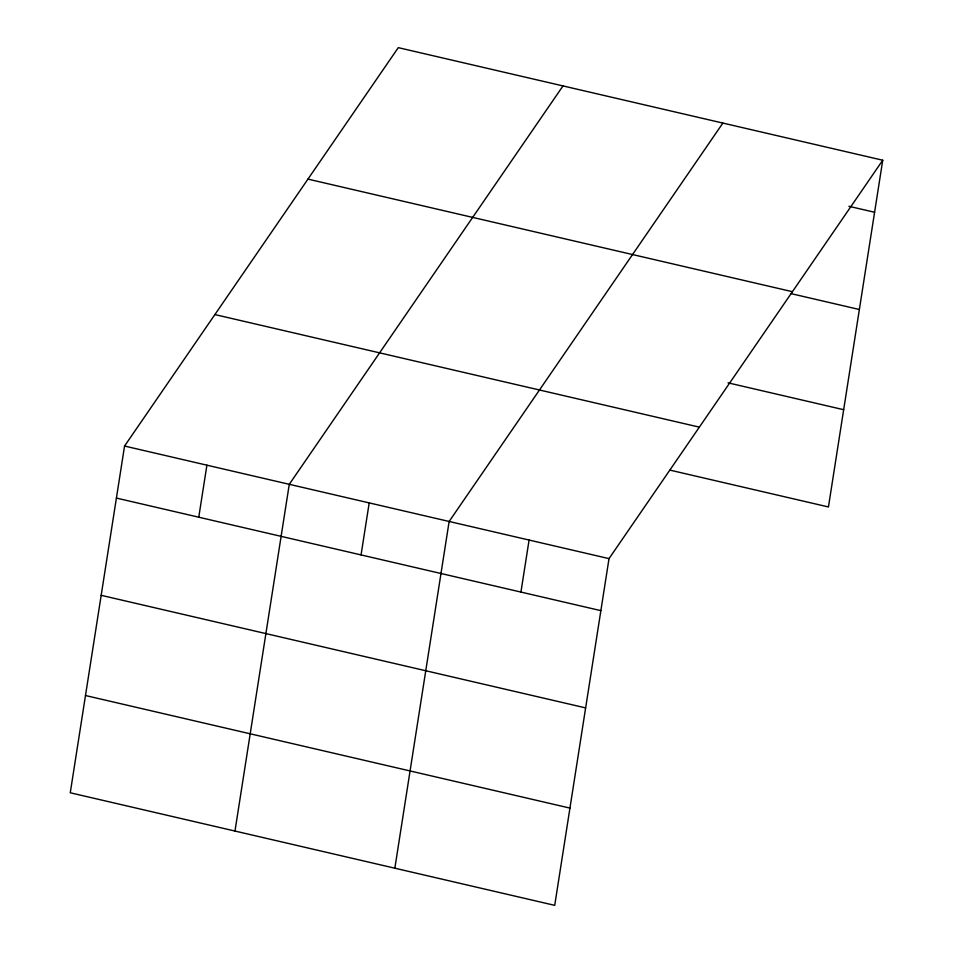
<?xml version="1.0" encoding="UTF-8"?>
<svg xmlns="http://www.w3.org/2000/svg" width="953" height="953" viewBox="0 0 953 953"><rect width="100%" height="100%" fill="white"/><g stroke="black" fill="none" stroke-linecap="round" stroke-linejoin="round"><path stroke-width="1.43" d="M124.557 446.04L70.26 792.777L554.717 905.35L609.015 558.625L882.74 160.223L398.283 47.65L124.557 446.04L609.015 558.625M198.76 517.205L206.908 465.183M234.974 831.052L289.271 484.315L562.997 85.925M361.056 554.92L369.204 502.898M394.84 868.195L449.137 521.47L722.874 123.08M520.934 592.075L529.082 540.041M882.74 160.223L828.443 506.96L670.007 470.139M848.897 206.289L874.592 212.257M307.95 179.116L792.408 291.701M790.847 293.584L859.368 309.511M728.056 382.844L843.679 409.707M214.89 314.573L699.347 427.147M116.409 498.074L600.866 610.647M101.173 595.315L585.63 707.9M85.484 695.523L569.942 808.096"/></g></svg>
